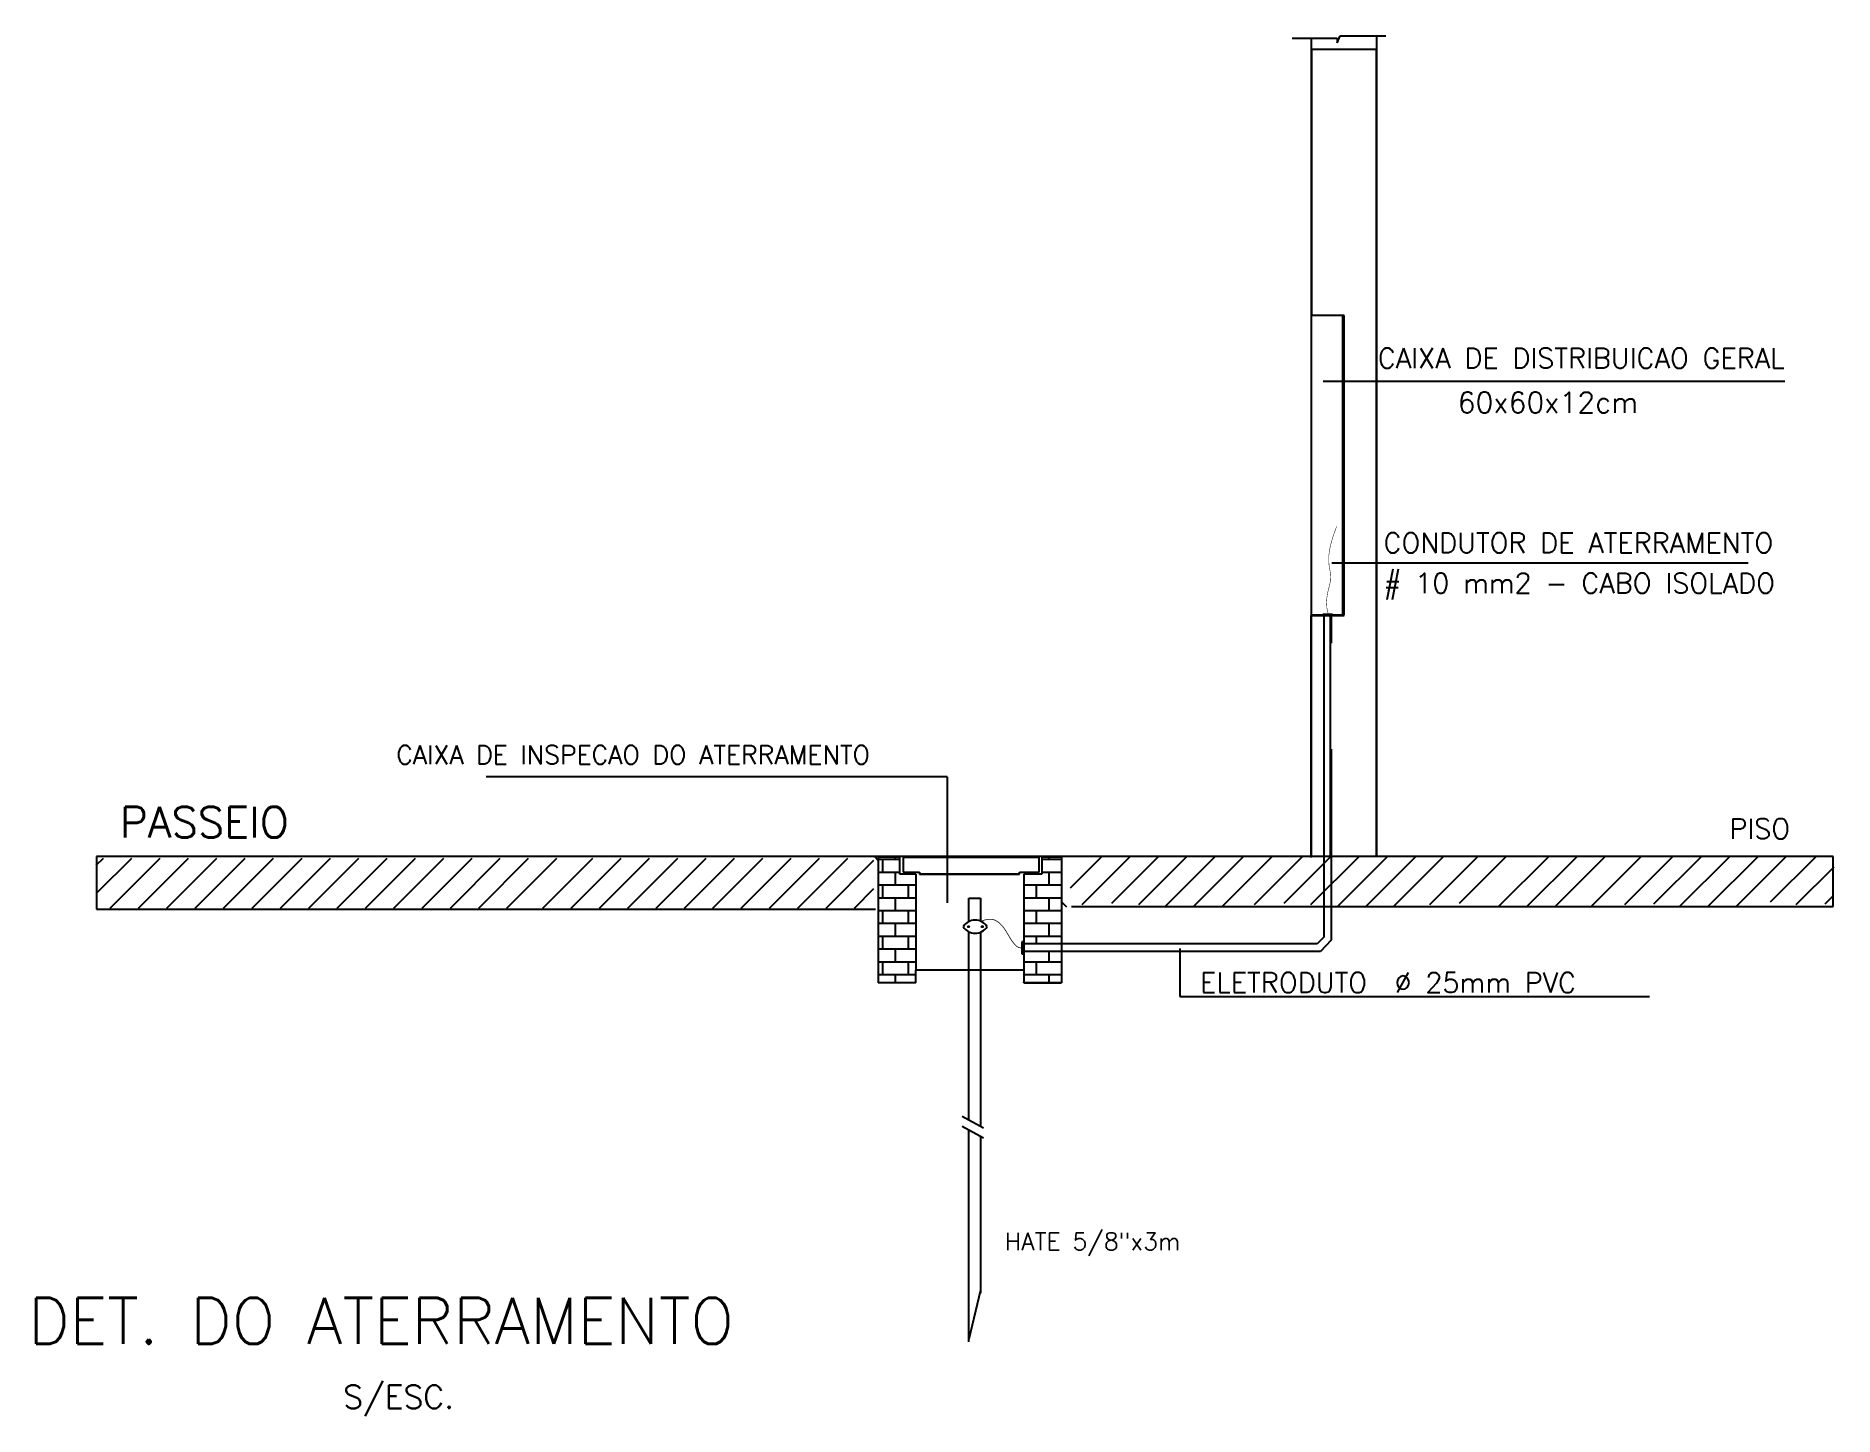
# Model space of a CAD drawing. Extents: x 0.009 to 0.155, y -0.006 to 0.106.
import ezdxf

# ---------------------------------------------------------------- set-up
doc = ezdxf.new("R2010")
doc.units = 0
doc.header["$LTSCALE"] = 250
doc.header["$MEASUREMENT"] = 0
doc.layers.add('ENTRADA', color=7, linetype='CONTINUOUS')
doc.styles.add('ROMANS', font='ROMANS', dxfattribs={"height": 100})

msp = doc.modelspace()

# ---------------------------------------------------------------- linework, layer by layer
at = {"layer": 'ENTRADA'}
for p, q in [((0.11074, 0.10606), (0.11439, 0.10606)), ((0.11231, 0.03957), (0.11231, 0.10607)), ((0.11233, 0.10518), (0.11754, 0.10518)), ((0.11233, 0.08354), (0.11233, 0.10518)), ((0.11439, 0.10568), (0.11464, 0.10625)), ((0.11439, 0.10606), (0.11439, 0.10568)), ((0.11464, 0.10625), (0.11758, 0.10625)), ((0.11754, 0.10518), (0.11754, 0.03965)), ((0.11758, 0.10625), (0.11758, 0.03957)), ((0.11758, 0.10625), (0.11834, 0.10625)), ((0.11495, 0.08356), (0.11231, 0.08356)), ((0.11485, 0.08354), (0.11233, 0.08354)), ((0.11485, 0.05921), (0.11485, 0.08354)), ((0.11495, 0.05922), (0.11495, 0.08356)), ((0.11326, 0.07822), (0.15073, 0.07822)), ((0.11395, 0.06347), (0.14775, 0.06347)), ((0.11228, 0.05921), (0.1133, 0.05921)), ((0.11228, 0.03955), (0.11228, 0.05921)), ((0.1133, 0.05922), (0.11229, 0.05922)), ((0.1123, 0.05921), (0.11494, 0.05921)), ((0.11322, 0.05921), (0.11322, 0.05931)), ((0.11322, 0.05931), (0.114, 0.05931)), ((0.1133, 0.05922), (0.1133, 0.05695)), ((0.1133, 0.05921), (0.1133, 0.03955)), ((0.11383, 0.03965), (0.11383, 0.05921)), ((0.11383, 0.05921), (0.11485, 0.05921)), ((0.11495, 0.05922), (0.11391, 0.05922)), ((0.11391, 0.05922), (0.11391, 0.05695)), ((0.114, 0.05931), (0.114, 0.05921)), ((0.1133, 0.04834), (0.1133, 0.03308)), ((0.11391, 0.04834), (0.11391, 0.03284)), ((0.08273, 0.04609), (0.04532, 0.04609)), ((0.08273, 0.04609), (0.08273, 0.03587)), ((0.15463, 0.03964), (0.0137, 0.03964)), ((0.0137, 0.03964), (0.0137, 0.03535)), ((0.07714, 0.03957), (0.07714, 0.02938)), ((0.07889, 0.03957), (0.07718, 0.03957)), ((0.07889, 0.0382), (0.07889, 0.03957)), ((0.07917, 0.03957), (0.07917, 0.03837)), ((0.07917, 0.03957), (0.0902, 0.03957)), ((0.0902, 0.03837), (0.0902, 0.03957)), ((0.09042, 0.03957), (0.09042, 0.0382)), ((0.09202, 0.03957), (0.09044, 0.03957)), ((0.092, 0.03957), (0.092, 0.02938)), ((0.15463, 0.03558), (0.15463, 0.03964)), ((0.08018, 0.0382), (0.07889, 0.0382)), ((0.07917, 0.03837), (0.08048, 0.03837)), ((0.08018, 0.0382), (0.08018, 0.0304)), ((0.08048, 0.03837), (0.08048, 0.0382)), ((0.0886, 0.0382), (0.08048, 0.0382)), ((0.08048, 0.0382), (0.0886, 0.0382)), ((0.0886, 0.03837), (0.0902, 0.03837)), ((0.0886, 0.0382), (0.0886, 0.03837)), ((0.08896, 0.0382), (0.08896, 0.02938)), ((0.09042, 0.0382), (0.08896, 0.0382)), ((0.0137, 0.03535), (0.07691, 0.03535)), ((0.08449, 0.0343), (0.08449, 0.03626)), ((0.08449, 0.03626), (0.08544, 0.03626)), ((0.08544, 0.03626), (0.08544, 0.03435)), ((0.09281, 0.03558), (0.15463, 0.03558)), ((0.08449, 0.01823), (0.08449, 0.03353)), ((0.08544, 0.0335), (0.08544, 0.01772)), ((0.08879, 0.03271), (0.08879, 0.03174)), ((0.08896, 0.03271), (0.08879, 0.03271)), ((0.10176, 0.03253), (0.08896, 0.03253)), ((0.10161, 0.03216), (0.10161, 0.02826)), ((0.10176, 0.03253), (0.10176, 0.03253)), ((0.11276, 0.03253), (0.10176, 0.03253)), ((0.1133, 0.03308), (0.11276, 0.03253)), ((0.11391, 0.03284), (0.11302, 0.03192)), ((0.08879, 0.03174), (0.08896, 0.03174)), ((0.10176, 0.03192), (0.08895, 0.03192)), ((0.10176, 0.03192), (0.10176, 0.03192)), ((0.11302, 0.03192), (0.10176, 0.03192)), ((0.08018, 0.02938), (0.07714, 0.02938)), ((0.08018, 0.02937), (0.08018, 0.03041)), ((0.08895, 0.0304), (0.08018, 0.0304)), ((0.08896, 0.02938), (0.08896, 0.02943)), ((0.092, 0.02938), (0.08896, 0.02938)), ((0.08896, 0.02938), (0.092, 0.02938)), ((0.092, 0.02938), (0.092, 0.02943)), ((0.10161, 0.02826), (0.13973, 0.02826)), ((0.08567, 0.01759), (0.08395, 0.01853)), ((0.08567, 0.01677), (0.08395, 0.01772)), ((0.08449, 0.00022), (0.08449, 0.0174)), ((0.08544, 0.01692), (0.08544, 0.00417)), ((0.08544, 0.00442), (0.08449, 0.00046))]:
    msp.add_line(p, q, dxfattribs=at)
at = {"layer": 'ENTRADA', "color": 0}
for p, q in [((0.01367, 0.03892), (0.01426, 0.03951)), ((0.01378, 0.03673), (0.01656, 0.03951)), ((0.0148, 0.03545), (0.01885, 0.03951)), ((0.0171, 0.03545), (0.02115, 0.03951)), ((0.01939, 0.03545), (0.02345, 0.03951)), ((0.02169, 0.03545), (0.02575, 0.03951)), ((0.02399, 0.03545), (0.02805, 0.03951)), ((0.02632, 0.03545), (0.03038, 0.03951)), ((0.02862, 0.03545), (0.03268, 0.03951)), ((0.03092, 0.03545), (0.03497, 0.03951)), ((0.03322, 0.03545), (0.03727, 0.03951)), ((0.03551, 0.03545), (0.03957, 0.03951)), ((0.03781, 0.03545), (0.04187, 0.03951)), ((0.04011, 0.03545), (0.04417, 0.03951)), ((0.04241, 0.03545), (0.04646, 0.03951)), ((0.04471, 0.03545), (0.04876, 0.03951)), ((0.047, 0.03545), (0.05106, 0.03951)), ((0.04992, 0.03545), (0.05397, 0.03951)), ((0.05221, 0.03545), (0.05627, 0.03951)), ((0.05451, 0.03545), (0.05857, 0.03951)), ((0.05681, 0.03545), (0.06087, 0.03951)), ((0.05911, 0.03545), (0.06317, 0.03951)), ((0.06141, 0.03545), (0.06546, 0.03951)), ((0.06371, 0.03545), (0.06776, 0.03951)), ((0.066, 0.03545), (0.07006, 0.03951)), ((0.0683, 0.03545), (0.07236, 0.03951)), ((0.0706, 0.03545), (0.07466, 0.03951)), ((0.07714, 0.03932), (0.07688, 0.03957)), ((0.07854, 0.03938), (0.07854, 0.03957)), ((0.09102, 0.03938), (0.09102, 0.03957)), ((0.09274, 0.03709), (0.09529, 0.03964)), ((0.0937, 0.03574), (0.09759, 0.03964)), ((0.09609, 0.03584), (0.09989, 0.03964)), ((0.09829, 0.03574), (0.10219, 0.03964)), ((0.10043, 0.03558), (0.10449, 0.03964)), ((0.10273, 0.03558), (0.10678, 0.03964)), ((0.10505, 0.03558), (0.1091, 0.03964)), ((0.10767, 0.03574), (0.11157, 0.03964)), ((0.11007, 0.03584), (0.11387, 0.03964)), ((0.11226, 0.03574), (0.11616, 0.03964)), ((0.11441, 0.03558), (0.11846, 0.03964)), ((0.1167, 0.03558), (0.12076, 0.03964)), ((0.11896, 0.03558), (0.12301, 0.03964)), ((0.12191, 0.03574), (0.1258, 0.03964)), ((0.1243, 0.03584), (0.1281, 0.03964)), ((0.12749, 0.03558), (0.13155, 0.03964)), ((0.12979, 0.03558), (0.13385, 0.03964)), ((0.13209, 0.03558), (0.13614, 0.03964)), ((0.13501, 0.03558), (0.13907, 0.03964)), ((0.13774, 0.03574), (0.14164, 0.03964)), ((0.14009, 0.03579), (0.14394, 0.03964)), ((0.14218, 0.03558), (0.14624, 0.03964)), ((0.14448, 0.03558), (0.14854, 0.03964)), ((0.14678, 0.03558), (0.15083, 0.03964)), ((0.14955, 0.03594), (0.15325, 0.03964)), ((0.0729, 0.03545), (0.07677, 0.03933)), ((0.07889, 0.03938), (0.07714, 0.03938)), ((0.07889, 0.03834), (0.07714, 0.03834)), ((0.0775, 0.03834), (0.0775, 0.03938)), ((0.07854, 0.0373), (0.07854, 0.03834)), ((0.092, 0.03938), (0.09042, 0.03938)), ((0.092, 0.03834), (0.09042, 0.03834)), ((0.09102, 0.0373), (0.09102, 0.03834)), ((0.15165, 0.03574), (0.15471, 0.0388)), ((0.0752, 0.03545), (0.07677, 0.03703)), ((0.08018, 0.0373), (0.07714, 0.0373)), ((0.0775, 0.03626), (0.0775, 0.0373)), ((0.07958, 0.03626), (0.07958, 0.0373)), ((0.092, 0.0373), (0.08896, 0.0373)), ((0.08998, 0.03626), (0.08998, 0.0373)), ((0.08018, 0.03626), (0.07714, 0.03626)), ((0.08018, 0.03522), (0.07714, 0.03522)), ((0.0775, 0.03418), (0.0775, 0.03522)), ((0.07854, 0.03522), (0.07854, 0.03626)), ((0.07958, 0.03418), (0.07958, 0.03522)), ((0.092, 0.03626), (0.08896, 0.03626)), ((0.092, 0.03522), (0.08896, 0.03522)), ((0.08998, 0.03418), (0.08998, 0.03522)), ((0.09102, 0.03522), (0.09102, 0.03626)), ((0.09243, 0.03552), (0.092, 0.03595)), ((0.154, 0.03579), (0.15462, 0.03641)), ((0.08018, 0.03418), (0.07714, 0.03418)), ((0.07854, 0.03314), (0.07854, 0.03418)), ((0.092, 0.03418), (0.08896, 0.03418)), ((0.09102, 0.03314), (0.09102, 0.03418)), ((0.08018, 0.03314), (0.07714, 0.03314)), ((0.0775, 0.0321), (0.0775, 0.03314)), ((0.07958, 0.0321), (0.07958, 0.03314)), ((0.092, 0.03314), (0.08896, 0.03314)), ((0.08998, 0.03252), (0.08998, 0.03314)), ((0.08018, 0.0321), (0.07714, 0.0321)), ((0.08018, 0.03106), (0.07714, 0.03106)), ((0.0775, 0.03002), (0.0775, 0.03106)), ((0.07854, 0.03106), (0.07854, 0.0321)), ((0.07958, 0.03002), (0.07958, 0.03106)), ((0.092, 0.03106), (0.08896, 0.03106)), ((0.08998, 0.03002), (0.08998, 0.03106)), ((0.09102, 0.03106), (0.09102, 0.03192)), ((0.07714, 0.03013), (0.07713, 0.03014)), ((0.08018, 0.03002), (0.07714, 0.03002)), ((0.07854, 0.02938), (0.07854, 0.03002)), ((0.092, 0.03002), (0.08896, 0.03002)), ((0.09102, 0.02938), (0.09102, 0.03002))]:
    msp.add_line(p, q, dxfattribs=at)
at = {"layer": 'ENTRADA'}
for points, const_width in [([(0.11366, 0.05932), (0.11355, 0.05981), (0.11352, 0.06026), (0.11355, 0.06067), (0.11361, 0.06105), (0.1137, 0.0614), (0.11378, 0.06173), (0.11385, 0.06203), (0.11387, 0.06232), (0.11385, 0.0626), (0.11379, 0.0629), (0.11373, 0.06323), (0.1137, 0.06363), (0.11371, 0.06412), (0.11381, 0.06474), (0.11401, 0.0655), (0.11434, 0.06643)], 0.000039), ([(0.08879, 0.0322), (0.08858, 0.03223), (0.08839, 0.03233), (0.08822, 0.03249), (0.08806, 0.03268), (0.08791, 0.0329), (0.08777, 0.03313), (0.08763, 0.03336), (0.0875, 0.03359), (0.08736, 0.03379), (0.08723, 0.03397), (0.08709, 0.03412), (0.08695, 0.03425), (0.08681, 0.03436), (0.08666, 0.03444), (0.08651, 0.0345), (0.08635, 0.03453), (0.08619, 0.03454), (0.08604, 0.03453), (0.08588, 0.0345), (0.08575, 0.03447), (0.08563, 0.03443), (0.08554, 0.0344), (0.08548, 0.03438), (0.08546, 0.03437)], 0.0000608)]:
    msp.add_lwpolyline(points, dxfattribs=dict(at, const_width=const_width))
for centre, radius in [((0.08446, 0.03394), 0.0000502), ((0.08446, 0.03394), 0.0000334), ((0.08558, 0.03394), 0.0000502), ((0.08558, 0.03394), 0.0000334)]:
    msp.add_circle(centre, radius, dxfattribs=at)
for centre, start, end in [((0.085, 0.03332), 32.349, 147.651), ((0.085, 0.03455), 212.349, 327.651)]:
    msp.add_arc(centre, 0.00115, start, end, dxfattribs=at)

# ---------------------------------------------------------------- texts
at = {"layer": 'ENTRADA', "style": 'ROMANS'}
for s, height, p in [('CAIXA DE DISTRIBUICAO GERAL', 0.0016224, (0.11768, 0.07928)), ('60x60x12cm', 0.00169, (0.12417, 0.07565)), ('CONDUTOR DE ATERRAMENTO', 0.0016224, (0.11814, 0.06428)), ('# 10 mm2 - CABO ISOLADO', 0.0016224, (0.11814, 0.06102)), ('CAIXA DE INSPECAO DO ATERRAMENTO', 0.0014976, (0.03802, 0.04714)), ('PASSEIO', 0.002496, (0.0156, 0.04117)), ('PISO', 0.001622, (0.14621, 0.04108)), ('ELETRODUTO  %%c 25mm PVC', 0.0016224, (0.10325, 0.02858)), ('HATE 5/8"x3m', 0.0014075, (0.08742, 0.00768)), ('DET. DO ATERRAMENTO', 0.003744, (0.00814, 0.00006)), ('S/ESC.', 0.001872, (0.03372, -0.00517))]:
    msp.add_text(s, height=height, dxfattribs=at).set_placement(p)

doc.saveas('drawing.dxf')
